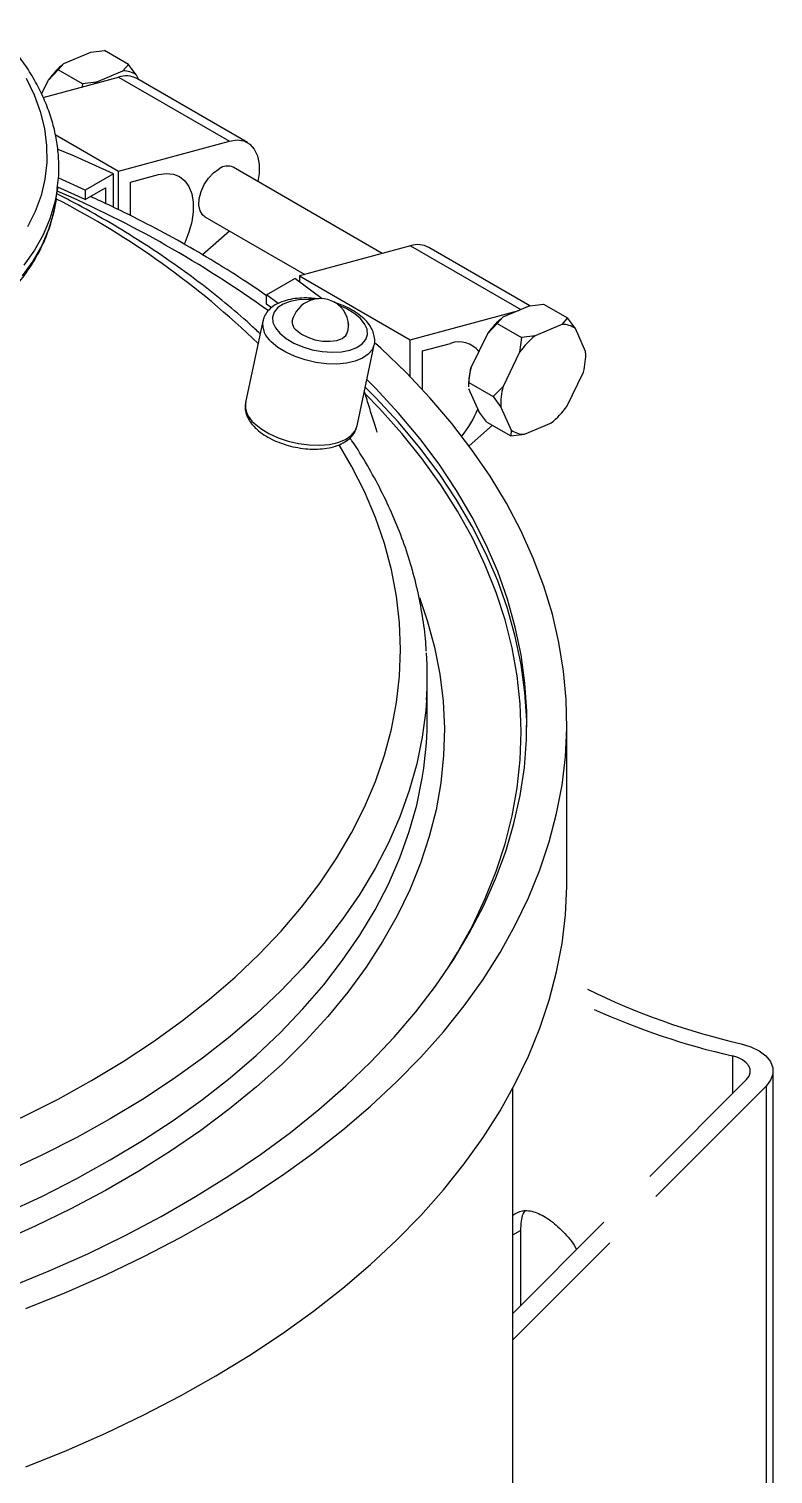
# Model space of a CAD drawing. Header units: millimetres. Extents: x 0 to 6631, y 0 to 4689.
# Drawn here: x 4668.2 to 4798.8, y 3454 to 3707.5 of the extents above; entities that cross this region are included whole.
import ezdxf

# ---------------------------------------------------------------- set-up
doc = ezdxf.new("R2010")
doc.units = ezdxf.units.MM
doc.header["$LTSCALE"] = 13
doc.layers.add('几何体', color=7, linetype='Continuous')

msp = doc.modelspace()

# ---------------------------------------------------------------- linework, layer by layer
at = {"layer": '几何体'}
for p, q in [((4674.32, 3701.41), (4679.02, 3703.41)), ((4679.02, 3703.41), (4681.42, 3703.72)), ((4685.66, 3701.27), (4681.42, 3703.72)), ((4670.67, 3695.47), (4683.92, 3699.05)), ((4671.58, 3698.53), (4673.33, 3700.29)), ((4673.33, 3700.29), (4674.32, 3701.41)), ((4677.57, 3697.84), (4673.33, 3700.29)), ((4679.97, 3698.15), (4684.67, 3700.14)), ((4683.92, 3699.05), (4703.36, 3687.82)), ((4685.66, 3701.27), (4684.67, 3700.14)), ((4687.02, 3699.41), (4685.66, 3701.27)), ((4687.02, 3699.41), (4687.39, 3698.6)), ((4670.4, 3696.09), (4671.58, 3698.53)), ((4677.57, 3697.84), (4677.5, 3697.31)), ((4679.97, 3698.15), (4677.57, 3697.84)), ((4679.97, 3698.15), (4679.67, 3697.9)), ((4706.55, 3687.54), (4687.1, 3698.77)), ((4672.78, 3688.96), (4683.87, 3682.56)), ((4683.87, 3682.56), (4703.36, 3687.82)), ((4678.05, 3679.2), (4673.44, 3681.28)), ((4683.03, 3682.07), (4678.05, 3679.2)), ((4683.03, 3676.2), (4683.03, 3682.07)), ((4683.87, 3675.78), (4683.87, 3682.56)), ((4685.99, 3680.6), (4690.93, 3681.93)), ((4730.21, 3668.11), (4704.05, 3683.21)), ((4672.94, 3677.73), (4673.19, 3679.64)), ((4673.19, 3679.64), (4673.17, 3679.5)), ((4678.05, 3677.57), (4673.25, 3679.73)), ((4678.05, 3677.57), (4681.61, 3679.62)), ((4678.05, 3679.2), (4678.05, 3677.57)), ((4681.61, 3679.62), (4681.61, 3676.87)), ((4685.99, 3674.72), (4685.99, 3680.6)), ((4672.94, 3677.73), (4672.93, 3677.59)), ((4699.05, 3674.55), (4716.58, 3664.43)), ((4703.36, 3672.04), (4698.64, 3667.86)), ((4735.18, 3669.45), (4715.69, 3664.19)), ((4735.18, 3669.45), (4754.56, 3658.27)), ((4756.13, 3658.92), (4738.37, 3669.17)), ((4709.87, 3660.83), (4714.85, 3663.7)), ((4719.65, 3660.15), (4714.85, 3663.7)), ((4715.69, 3664.19), (4735.13, 3652.96)), ((4715.69, 3664.19), (4715.69, 3663.1)), ((4711.93, 3659.33), (4709.87, 3660.83)), ((4709.87, 3659.2), (4709.87, 3660.83)), ((4710.74, 3658.57), (4709.87, 3659.2)), ((4756.09, 3658.91), (4751.39, 3656.92)), ((4756.09, 3658.91), (4758.49, 3659.23)), ((4758.49, 3659.23), (4762.74, 3656.78)), ((4709.22, 3656.22), (4706.21, 3641.98)), ((4724.32, 3655.54), (4724.22, 3656.15)), ((4735.13, 3652.96), (4754.19, 3658.11)), ((4750.4, 3655.79), (4751.39, 3656.92)), ((4762.74, 3656.78), (4761.75, 3655.65)), ((4764.1, 3654.92), (4762.74, 3656.78)), ((4748.65, 3654.03), (4745.76, 3648.02)), ((4748.65, 3654.03), (4750.4, 3655.79)), ((4750.4, 3655.79), (4754.64, 3653.34)), ((4754.64, 3653.34), (4754.31, 3650.77)), ((4757.05, 3653.65), (4754.64, 3653.34)), ((4761.75, 3655.65), (4757.05, 3653.65)), ((4765.91, 3650.9), (4764.1, 3654.92)), ((4725.78, 3637.84), (4728.79, 3652.09)), ((4735.13, 3646.44), (4735.13, 3652.96)), ((4737.26, 3651), (4742.2, 3652.33)), ((4737.26, 3644.21), (4737.26, 3651)), ((4765.89, 3650.59), (4765.91, 3650.9)), ((4754.31, 3650.77), (4751.42, 3644.76)), ((4765.93, 3650.33), (4765.93, 3650.55)), ((4745.42, 3645.44), (4745.76, 3648.02)), ((4762.63, 3641.28), (4765.52, 3647.28)), ((4745.35, 3644.98), (4745.35, 3644.76)), ((4745.37, 3644.4), (4747.18, 3640.39)), ((4745.39, 3644.71), (4745.42, 3645.44)), ((4745.42, 3645.44), (4749.67, 3643)), ((4751.42, 3644.76), (4749.67, 3643)), ((4749.67, 3643), (4751.03, 3641.14)), ((4751.03, 3641.14), (4752.84, 3637.12)), ((4748.54, 3638.53), (4747.18, 3640.39)), ((4748.54, 3638.53), (4752.78, 3636.08)), ((4755.19, 3636.39), (4759.89, 3638.39)), ((4749.55, 3637.95), (4745.45, 3634.33)), ((4752.84, 3637.12), (4752.78, 3636.08)), ((4752.78, 3636.08), (4755.19, 3636.39)), ((4738.1, 3586.63), (4738.1, 3593.85)), ((4762.6, 3558.05), (4762.6, 3585.81)), ((4791.71, 3527.32), (4791.71, 3520.76)), ((4798.82, 3442.99), (4798.82, 3524.65)), ((4753.1, 3351.05), (4753.1, 3521.61)), ((4777.15, 3506.2), (4794.15, 3523.2)), ((4797.62, 3522.05), (4778.21, 3502.64)), ((4797.62, 3522.05), (4797.62, 3440.39)), ((4753.1, 3482.16), (4769.11, 3498.16)), ((4753.1, 3495.94), (4754.47, 3496.73)), ((4754.47, 3496.73), (4754.47, 3483.53)), ((4770.13, 3494.56), (4753.1, 3477.54))]:
    msp.add_line(p, q, dxfattribs=at)
at = {"layer": '几何体', "flags": 128}
for points in [[(4667.68, 3698.85), (4669.1, 3695.94), (4670.17, 3692.99), (4670.9, 3690.02), (4671.28, 3687.04), (4671.31, 3684.08), (4670.98, 3681.16), (4670.3, 3678.28), (4669.28, 3675.48), (4667.92, 3672.76)], [(4683.03, 3682.07), (4676.17, 3685.15), (4673.3, 3686.36)], [(4703.36, 3687.82), (4704.7, 3688.01), (4705.9, 3687.83), (4706.93, 3687.28), (4707.74, 3686.4), (4708.3, 3685.21), (4708.58, 3683.76), (4708.58, 3682.12), (4708.38, 3680.71)], [(4690.93, 3681.93), (4692.28, 3682.14), (4693.53, 3682.04), (4694.63, 3681.61), (4695.55, 3680.87), (4696.27, 3679.85), (4696.76, 3678.58), (4697.01, 3677.09), (4697.01, 3675.43), (4696.76, 3673.66), (4696.27, 3671.82), (4695.55, 3669.97), (4695.45, 3669.75)], [(4699.05, 3674.55), (4698.66, 3674.86), (4698.21, 3675.59), (4698.02, 3676.57), (4698.08, 3677.71), (4698.41, 3678.95), (4698.96, 3680.18), (4699.71, 3681.31), (4700.59, 3682.26), (4701.55, 3682.96)], [(4673.17, 3679.5), (4672.72, 3677.07), (4671.86, 3674.18), (4670.65, 3671.37), (4669.12, 3668.66), (4667.26, 3666.06)], [(4672.93, 3677.59), (4672.47, 3675.16), (4671.61, 3672.28), (4670.41, 3669.47), (4668.87, 3666.76), (4667.01, 3664.15)], [(4718.09, 3660.01), (4717.16, 3660.05), (4715.52, 3659.97), (4714.05, 3659.7), (4712.81, 3659.23), (4711.84, 3658.6), (4711.21, 3657.83), (4710.92, 3656.95), (4711, 3656.01), (4711.45, 3655.04), (4712.23, 3654.09)], [(4712.23, 3654.09), (4713.32, 3653.19), (4714.68, 3652.39), (4716.23, 3651.73), (4717.91, 3651.22), (4719.66, 3650.9), (4721.39, 3650.77), (4723.03, 3650.85), (4724.5, 3651.13), (4725.74, 3651.59), (4726.7, 3652.22), (4727.34, 3653), (4727.63, 3653.87), (4727.54, 3654.81), (4727.1, 3655.78), (4726.32, 3656.74), (4725.23, 3657.63), (4723.87, 3658.43), (4722.62, 3658.99)], [(4715.13, 3654.63), (4716, 3653.96), (4717.11, 3653.39), (4718.39, 3652.97), (4719.73, 3652.73), (4721.03, 3652.69), (4722.21, 3652.86), (4723.16, 3653.21), (4723.83, 3653.73), (4724.01, 3653.98)], [(4667.65, 3483), (4674.76, 3485.88), (4681.66, 3488.92), (4688.35, 3492.12), (4694.8, 3495.47), (4701.01, 3498.97), (4706.98, 3502.62), (4712.68, 3506.4), (4718.11, 3510.31), (4723.27, 3514.34), (4728.14, 3518.49), (4732.71, 3522.76), (4736.98, 3527.12), (4740.94, 3531.58), (4744.58, 3536.13), (4747.91, 3540.76), (4750.9, 3545.47), (4753.56, 3550.24), (4755.89, 3555.07), (4757.87, 3559.95), (4759.52, 3564.87), (4760.81, 3569.83), (4761.76, 3574.81), (4762.35, 3579.82), (4762.6, 3584.83), (4762.49, 3589.84), (4762.03, 3594.85), (4761.22, 3599.84), (4760.07, 3604.8), (4758.56, 3609.74), (4756.71, 3614.64), (4754.52, 3619.49), (4751.99, 3624.29), (4749.12, 3629.02), (4745.93, 3633.68), (4742.41, 3638.26), (4738.57, 3642.76), (4734.43, 3647.16), (4729.97, 3651.47), (4729.04, 3652.32)], [(4728.8, 3652.11), (4728.45, 3651.22), (4727.75, 3650.41), (4726.74, 3649.72), (4725.44, 3649.2), (4723.92, 3648.86), (4722.21, 3648.7), (4720.4, 3648.75), (4718.53, 3648.99), (4716.67, 3649.42), (4714.91, 3650.02), (4713.29, 3650.76), (4711.88, 3651.63), (4710.72, 3652.6)], [(4664.75, 3486.74), (4671.73, 3489.61), (4678.5, 3492.63), (4685.04, 3495.82), (4691.36, 3499.15), (4697.43, 3502.64), (4703.25, 3506.27), (4708.8, 3510.03), (4714.08, 3513.92), (4719.07, 3517.93), (4723.78, 3522.06), (4728.18, 3526.3), (4732.28, 3530.64), (4736.07, 3535.07), (4739.54, 3539.59), (4742.68, 3544.19), (4745.48, 3548.86), (4747.96, 3553.59), (4750.09, 3558.38), (4751.88, 3563.21), (4753.32, 3568.08), (4754.41, 3572.99), (4755.15, 3577.91), (4755.54, 3582.85), (4755.58, 3587.79), (4755.26, 3592.73), (4754.59, 3597.66), (4753.56, 3602.57), (4752.19, 3607.44), (4750.47, 3612.29), (4748.41, 3617.08), (4746, 3621.83), (4743.26, 3626.51), (4740.19, 3631.12), (4736.79, 3635.66), (4733.06, 3640.11), (4729.03, 3644.47), (4727.51, 3646)], [(4755.6, 3585), (4755.58, 3586.16), (4755.26, 3591.1), (4754.59, 3596.02), (4753.56, 3600.93), (4752.19, 3605.81), (4750.47, 3610.65), (4748.41, 3615.45), (4746, 3620.19), (4743.26, 3624.88), (4740.19, 3629.49), (4736.79, 3634.02), (4733.06, 3638.48), (4729.03, 3642.83), (4727.22, 3644.65)], [(4741.73, 3542.75), (4743.42, 3545.47), (4746.02, 3550.16), (4748.29, 3554.92), (4750.21, 3559.72), (4751.79, 3564.56), (4753.02, 3569.43), (4753.9, 3574.34), (4754.43, 3579.25), (4754.6, 3584.18), (4754.43, 3589.11), (4753.9, 3594.02), (4753.02, 3598.93), (4751.79, 3603.8), (4750.21, 3608.64), (4748.29, 3613.44), (4746.02, 3618.19), (4743.42, 3622.89), (4740.48, 3627.51), (4737.21, 3632.07), (4733.62, 3636.54), (4729.72, 3640.92), (4727.22, 3643.5)], [(4707.71, 3638.35), (4708.86, 3637.39), (4710.28, 3636.52), (4711.9, 3635.77), (4713.66, 3635.17), (4715.51, 3634.75), (4717.38, 3634.51), (4719.2, 3634.46), (4720.91, 3634.61), (4722.43, 3634.96), (4723.72, 3635.48), (4724.74, 3636.16), (4725.44, 3636.98), (4725.78, 3637.84)], [(4679.13, 3523), (4684.72, 3526.37), (4690.05, 3529.88), (4695.11, 3533.52), (4699.89, 3537.28), (4704.38, 3541.16), (4708.58, 3545.15), (4712.47, 3549.24), (4716.04, 3553.43), (4719.3, 3557.7), (4722.23, 3562.05), (4724.83, 3566.47), (4727.09, 3570.95), (4729.01, 3575.48), (4730.59, 3580.06), (4731.82, 3584.67), (4732.7, 3589.31), (4733.23, 3593.97), (4733.4, 3598.64), (4733.23, 3603.3), (4732.7, 3607.96), (4731.82, 3612.6), (4730.59, 3617.21), (4729.01, 3621.79), (4727.09, 3626.32), (4724.83, 3630.8), (4722.66, 3634.53)], [(4736.73, 3607.76), (4738.11, 3603.72), (4739.38, 3599.02), (4740.31, 3594.29), (4740.88, 3589.54), (4741.1, 3584.77), (4740.97, 3580.01), (4740.48, 3575.26), (4739.65, 3570.52), (4738.46, 3565.81), (4736.93, 3561.13), (4735.05, 3556.49), (4732.83, 3551.91), (4730.27, 3547.38), (4727.38, 3542.92), (4724.17, 3538.54), (4720.63, 3534.24), (4716.77, 3530.03), (4712.61, 3525.91), (4708.15, 3521.91), (4703.39, 3518.02), (4698.35, 3514.25), (4693.04, 3510.61), (4687.46, 3507.1), (4681.63, 3503.73), (4675.55, 3500.51), (4669.24, 3497.44), (4662.71, 3494.53)], [(4737.97, 3589.74), (4737.83, 3587.95), (4737.21, 3583.25), (4736.25, 3578.56), (4734.93, 3573.9), (4733.28, 3569.28), (4731.27, 3564.7), (4728.93, 3560.18), (4726.25, 3555.72), (4723.25, 3551.33), (4719.92, 3547.02), (4716.27, 3542.8), (4712.31, 3538.67), (4708.04, 3534.64), (4703.48, 3530.73), (4698.63, 3526.92), (4693.51, 3523.25), (4688.11, 3519.7), (4682.45, 3516.29)], [(4664.04, 3499.73), (4670.41, 3502.69), (4676.55, 3505.81), (4682.45, 3509.07), (4688.11, 3512.48), (4693.51, 3516.02), (4698.63, 3519.7), (4703.48, 3523.5), (4708.04, 3527.42), (4712.31, 3531.45), (4716.27, 3535.58), (4719.92, 3539.8), (4723.25, 3544.11), (4726.25, 3548.5), (4728.93, 3552.96), (4731.27, 3557.48), (4733.28, 3562.06), (4734.93, 3566.68), (4736.25, 3571.34), (4737.21, 3576.03), (4737.49, 3577.81)], [(4667.65, 3455.24), (4674.76, 3458.11), (4681.66, 3461.15), (4688.35, 3464.35), (4694.8, 3467.71), (4701.01, 3471.21), (4706.98, 3474.85), (4712.68, 3478.63), (4718.11, 3482.55), (4723.27, 3486.58), (4728.14, 3490.73), (4732.71, 3494.99), (4736.98, 3499.36), (4740.94, 3503.82), (4744.58, 3508.37), (4747.91, 3513), (4750.9, 3517.71), (4753.56, 3522.48), (4755.89, 3527.31), (4757.87, 3532.19), (4759.52, 3537.11), (4760.81, 3542.07), (4761.76, 3547.05), (4762.35, 3552.05), (4762.6, 3557.06), (4762.6, 3558.05)], [(4793.21, 3529.46), (4794.9, 3528.93), (4796.36, 3528.22), (4797.52, 3527.33), (4798.34, 3526.33), (4798.76, 3525.25), (4798.78, 3524.14), (4798.39, 3523.06), (4797.62, 3522.05)], [(4794.15, 3523.2), (4794.59, 3523.76), (4794.8, 3524.37), (4794.79, 3524.98), (4794.55, 3525.58), (4794.1, 3526.14), (4793.46, 3526.63), (4792.65, 3527.03), (4791.71, 3527.32)], [(4523.92, 3492.58), (4531.95, 3492.07), (4540.02, 3491.77), (4548.1, 3491.66), (4556.19, 3491.77), (4564.25, 3492.07), (4572.29, 3492.58), (4580.28, 3493.29), (4588.21, 3494.2), (4596.06, 3495.31), (4603.82, 3496.62), (4611.48, 3498.12), (4619.01, 3499.81), (4626.41, 3501.69), (4633.67, 3503.75), (4640.75, 3506), (4647.66, 3508.42), (4654.39, 3511.01), (4660.91, 3513.77), (4667.21, 3516.69), (4673.29, 3519.77), (4679.13, 3523)], [(4682.45, 3516.29), (4676.55, 3513.03), (4670.41, 3509.91), (4664.04, 3506.95), (4657.46, 3504.15), (4650.67, 3501.52), (4643.69, 3499.06), (4636.54, 3496.77), (4629.22, 3494.67), (4621.76, 3492.74), (4614.15, 3491.01), (4606.43, 3489.46), (4598.59, 3488.11), (4590.67, 3486.96), (4582.66, 3486), (4574.59, 3485.24), (4566.47, 3484.68), (4558.32, 3484.33), (4550.15, 3484.17), (4541.97, 3484.22), (4533.81, 3484.48), (4525.67, 3484.93)]]:
    msp.add_lwpolyline(points, dxfattribs=at)
at = {"layer": '几何体'}
for centre, radius, start, end in [((4684.12, 3689.37), 15.53, 129.1501, 143.8828), ((4685.18, 3695.19), 4.06, 61.8156, 108.1249), ((4684.79, 3696.37), 3.77, 53.6993, 91.8067), ((4703.01, 3680.95), 2.49, 65.381, 125.9294), ((4593.55, 3495.53), 200.03, 54.3192, 66.5609), ((4604.9, 3545.2), 148.93, 45.9814, 62.791), ((4736.45, 3665.59), 4.06, 61.8156, 108.1249), ((4719.34, 3655.08), 5.1, 53.7075, 167.868), ((4719.7, 3655.48), 4.56, 340.7797, 54.4462), ((4713.18, 3655.73), 3.98, 171.9785, 231.8445), ((4716.13, 3656.09), 1.76, 154.4276, 235.5916), ((4761.2, 3644.88), 15.53, 129.1501, 143.8828), ((4766.85, 3641.61), 15.53, 129.1501, 143.8828), ((4761.87, 3651.88), 3.77, 53.6993, 91.8067), ((4743.67, 3648.21), 4.38, 37.6466, 109.708), ((4754.05, 3650.35), 11.87, 345.038, 2.6715), ((4757.85, 3644.86), 12.49, 165.3221, 179.4308), ((4762.89, 3641.69), 11.87, 165.038, 182.6715), ((4710.19, 3641.5), 4.01, 173.0955, 231.7367), ((4728.69, 3648.52), 19.87, 321.1275, 337.124), ((4750.08, 3650.43), 15.53, 309.1501, 323.8828), ((4755.07, 3640.16), 3.77, 233.6993, 271.8067), ((4674.72, 3593.85), 63.38, 356.2757, 3.7991), ((4674.45, 3586.64), 63.65, 352.0302, 359.9919), ((4820.06, 3647.71), 121.26, 243.6445, 257.2094), ((4820.69, 3653.79), 129.75, 245.7634, 257.0911)]:
    msp.add_arc(centre, radius, start, end, dxfattribs=at)
for points, knots in [([(4673.14, 3679.49), (4673.22, 3680.11), (4673.45, 3681.7), (4673.45, 3684.29), (4673.18, 3687.25), (4672.59, 3690.2), (4671.69, 3693.13), (4670.49, 3696.04), (4668.98, 3698.9), (4667.18, 3701.7), (4665.09, 3704.43), (4662.73, 3707.06), (4660.1, 3709.6), (4657.23, 3712.01), (4654.13, 3714.28), (4650.82, 3716.42), (4647.31, 3718.39), (4643.87, 3720.1), (4641.55, 3721.07), (4640.51, 3721.5)], [0, 0, 0, 0, 0.038189, 0.097745, 0.157331, 0.217062, 0.277029, 0.337288, 0.397855, 0.458713, 0.519822, 0.581127, 0.642573, 0.70411, 0.765699, 0.827308, 0.888912, 0.950499, 1, 1, 1, 1]), ([(4554.26, 3693.06), (4554.19, 3692.51), (4553.99, 3691), (4554.01, 3688.48), (4554.29, 3685.53), (4554.89, 3682.57), (4555.8, 3679.64), (4557.02, 3676.74), (4558.54, 3673.88), (4560.36, 3671.08), (4562.46, 3668.36), (4564.83, 3665.72), (4567.47, 3663.2), (4570.35, 3660.79), (4573.46, 3658.52), (4576.78, 3656.4), (4580.3, 3654.43), (4583.99, 3652.62), (4587.84, 3650.99), (4591.82, 3649.54), (4595.91, 3648.28), (4600.1, 3647.22), (4604.36, 3646.36), (4608.66, 3645.7), (4612.99, 3645.26), (4617.33, 3645.02), (4621.64, 3645), (4625.91, 3645.18), (4630.13, 3645.58), (4634.25, 3646.2), (4638.27, 3647.02), (4642.16, 3648.04), (4645.91, 3649.27), (4649.49, 3650.69), (4652.87, 3652.3), (4656.06, 3654.1), (4659.02, 3656.06), (4661.73, 3658.2), (4664.19, 3660.48), (4666.37, 3662.9), (4668.27, 3665.45), (4669.87, 3668.1), (4671.17, 3670.84), (4672.13, 3673.66), (4672.71, 3675.92), (4672.85, 3677.24), (4672.89, 3677.59)], [0, 0, 0, 0, 0.012808, 0.035506, 0.058217, 0.080984, 0.103844, 0.126815, 0.149903, 0.173102, 0.196395, 0.219763, 0.243183, 0.266637, 0.29011, 0.31359, 0.337068, 0.36054, 0.384004, 0.407459, 0.430906, 0.454347, 0.477784, 0.501219, 0.524655, 0.548093, 0.571536, 0.594987, 0.618447, 0.641919, 0.665404, 0.688904, 0.712417, 0.735942, 0.759475, 0.783004, 0.806518, 0.829999, 0.853427, 0.876778, 0.900029, 0.923161, 0.946167, 0.969051, 0.991835, 1, 1, 1, 1]), ([(4708.76, 3654), (4708.17, 3654.56), (4706.22, 3656.42), (4702.61, 3659.48), (4697.95, 3663.17), (4693.02, 3666.73), (4687.86, 3670.17), (4682.46, 3673.47), (4677.53, 3676.28), (4674.31, 3677.92), (4673.05, 3678.57)], [0, 0, 0, 0, 0.060159, 0.20139, 0.342758, 0.484222, 0.625747, 0.767304, 0.908866, 1, 1, 1, 1]), ([(4709.87, 3660.69), (4708.73, 3661.48), (4705.81, 3663.5), (4700.84, 3666.61), (4695.01, 3670.02), (4688.94, 3673.28), (4683.6, 3675.98), (4680.2, 3677.53), (4678.96, 3678.09)], [0, 0, 0, 0, 0.123216, 0.315028, 0.506855, 0.698671, 0.890462, 1, 1, 1, 1]), ([(4719, 3660.11), (4718.74, 3660.15), (4717.9, 3660.28), (4716.49, 3660.32), (4714.83, 3660.21), (4713.28, 3659.9), (4711.89, 3659.38), (4710.76, 3658.68), (4709.94, 3657.84), (4709.43, 3657.04), (4709.32, 3656.5), (4709.28, 3656.3)], [0, 0, 0, 0, 0.057667, 0.186659, 0.316529, 0.447889, 0.581256, 0.716091, 0.829941, 0.938237, 1, 1, 1, 1]), ([(4728.79, 3652.12), (4728.8, 3652.14), (4728.93, 3652.51), (4728.88, 3653.29), (4728.64, 3654.37), (4728.09, 3655.42), (4727.28, 3656.43), (4726.19, 3657.38), (4724.86, 3658.24), (4723.37, 3658.98), (4722.28, 3659.34), (4721.75, 3659.52)], [0, 0, 0, 0, 0.008885, 0.123403, 0.23667, 0.353928, 0.478487, 0.609272, 0.742335, 0.874763, 1, 1, 1, 1]), ([(4729.35, 3636.72), (4729.3, 3636.86), (4728.91, 3638.04), (4728.26, 3640.06), (4727.56, 3642.33), (4727.19, 3643.57), (4727.08, 3643.97)], [0, 0, 0, 0, 0.054951, 0.436919, 0.817865, 1, 1, 1, 1]), ([(4706.26, 3641.99), (4706.21, 3641.84), (4706.07, 3641.35), (4706.16, 3640.45), (4706.5, 3639.38), (4707.08, 3638.39), (4707.64, 3637.8), (4707.9, 3637.52)], [0, 0, 0, 0, 0.0945257, 0.320885, 0.5474295, 0.7846419, 1, 1, 1, 1]), ([(4707.9, 3637.52), (4708.09, 3637.34), (4708.64, 3636.83), (4709.73, 3636.06), (4711.2, 3635.29), (4712.82, 3634.65), (4714.52, 3634.18), (4716.27, 3633.87), (4718.01, 3633.74), (4719.7, 3633.8), (4721.28, 3634.06), (4722.72, 3634.51), (4723.92, 3635.15), (4724.83, 3635.94), (4725.46, 3636.8), (4725.64, 3637.44), (4725.73, 3637.74)], [0, 0, 0, 0, 0.041341, 0.118552, 0.195373, 0.271673, 0.3476, 0.423425, 0.49941, 0.575811, 0.652983, 0.731268, 0.810704, 0.879271, 0.944022, 1, 1, 1, 1]), ([(4737.93, 3598.32), (4737.91, 3598.67), (4737.83, 3600.56), (4737.38, 3603.97), (4736.55, 3608.55), (4735.38, 3613.11), (4733.91, 3617.63), (4732.12, 3622.11), (4730.03, 3626.55), (4727.61, 3630.93), (4725.77, 3633.99), (4724.65, 3635.57), (4724.53, 3635.74)], [0, 0, 0, 0, 0.027242, 0.146209, 0.265268, 0.384517, 0.504036, 0.623889, 0.744118, 0.864742, 0.98576, 1, 1, 1, 1]), ([(4753.1, 3499.41), (4753.64, 3499.74), (4754.72, 3500.4), (4756.99, 3500.05), (4759.52, 3498.76), (4761.97, 3496.57), (4763.66, 3494.64), (4764.23, 3493.47), (4764.3, 3493.35)], [0, 0, 0, 0, 0.19458, 0.390813, 0.586313, 0.78105, 0.976171, 1, 1, 1, 1]), ([(4755.26, 3500.12), (4755.22, 3500.08), (4754.73, 3499.56), (4754.53, 3498.28), (4754.49, 3497.04), (4754.47, 3496.73)], [0, 0, 0, 0, 0.068433, 0.7688521, 1, 1, 1, 1])]:
    msp.add_open_spline(points, degree=3, knots=knots, dxfattribs=at)

doc.saveas('drawing.dxf')
